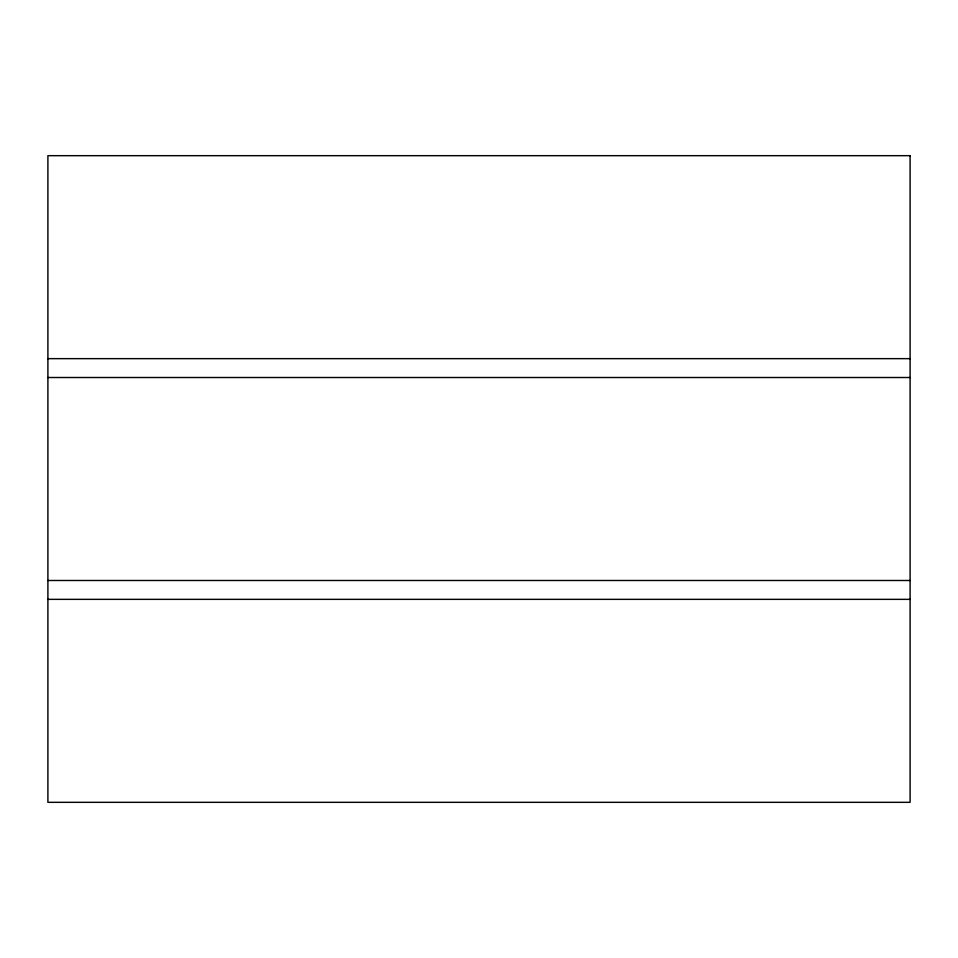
<?xml version="1.0" encoding="UTF-8"?>
<svg xmlns="http://www.w3.org/2000/svg" width="958" height="958" viewBox="0 0 958 958"><rect width="100%" height="100%" fill="white"/><g stroke="black" fill="none" stroke-linecap="round" stroke-linejoin="round"><path stroke-width="1.44" d="M47.9 358.651L910.1 358.651M47.9 377.512L910.1 377.512M47.9 580.488L910.1 580.488M47.9 599.349L910.1 599.349M910.1 155.675L47.9 155.675L47.9 802.325L910.1 802.325L910.1 155.675"/></g></svg>
